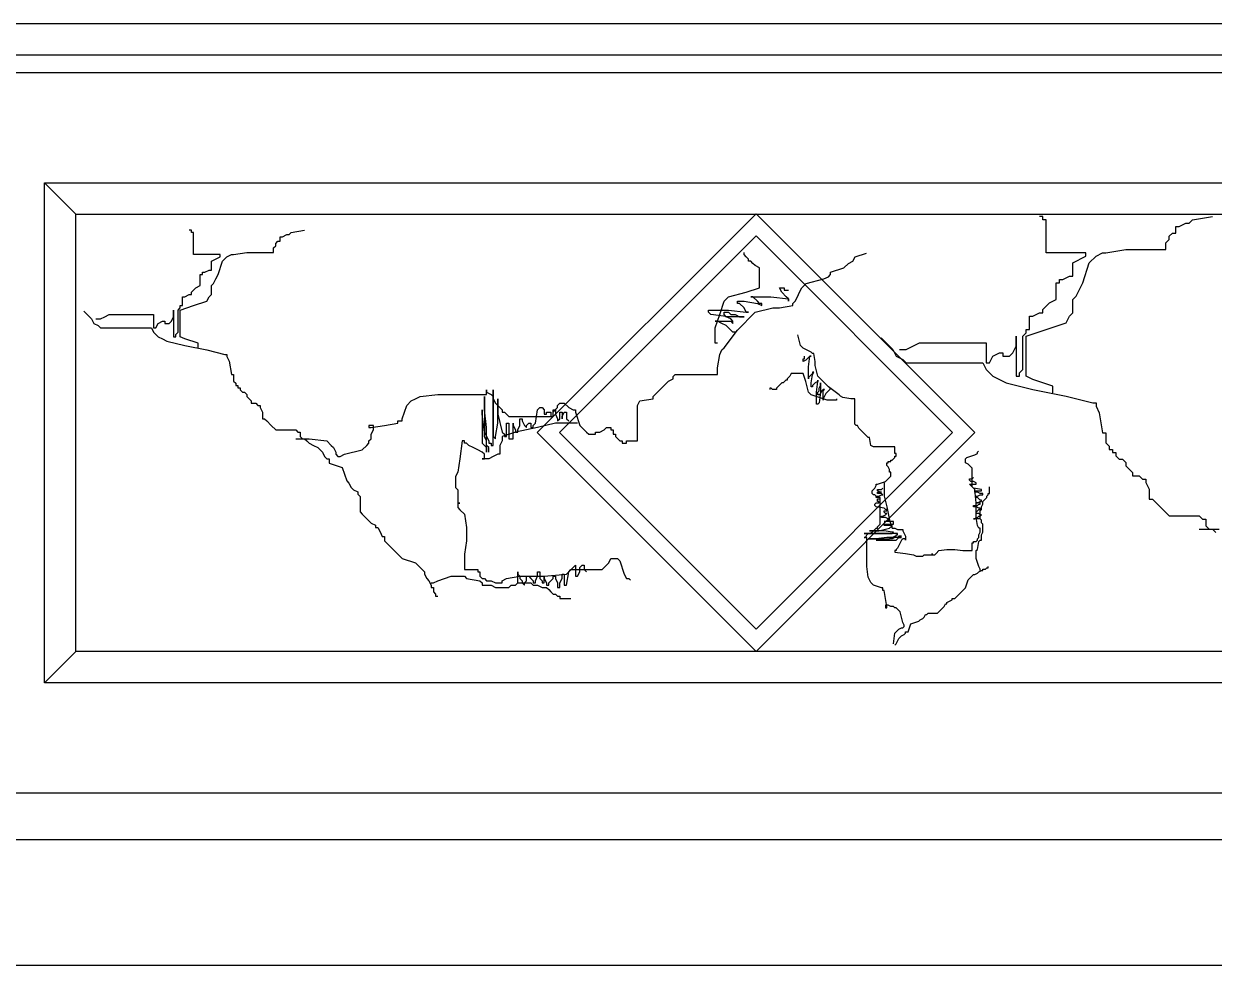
# Model space of a CAD drawing. Extents: x 2432 to 4462, y 4349 to 5849.
# Drawn here: x 2996 to 3755, y 4349 to 4948 of the extents above; entities that cross this region are included whole.
import ezdxf

# ---------------------------------------------------------------- set-up
doc = ezdxf.new("R2010")
doc.units = 0
doc.header["$MEASUREMENT"] = 0
doc.layers.get('0').update_dxf_attribs({"linetype": 'CONTINUOUS'})
for name, color, linetype in [('2', 2, 'CONTINUOUS'), ('3', 3, 'CONTINUOUS'), ('4', 4, 'CONTINUOUS'), ('7', 7, 'CONTINUOUS')]:
    doc.layers.add(name, color=color, linetype=linetype)

msp = doc.modelspace()

# ---------------------------------------------------------------- linework, layer by layer
at = {"color": 3}
for p, q in [((3645.31, 4825.55), (3643.19, 4825.55)), ((3645.31, 4823.43), (3645.31, 4825.55)), ((3647.43, 4823.43), (3645.31, 4823.43)), ((3647.43, 4802.24), (3647.43, 4823.43)), ((3738.6, 4821.31), (3740.73, 4823.43)), ((3740.73, 4823.43), (3753.45, 4825.55)), ((3103.16, 4816.76), (3101.74, 4816.76)), ((3103.16, 4815.35), (3103.16, 4816.76)), ((3104.57, 4815.35), (3103.16, 4815.35)), ((3104.57, 4801.22), (3104.57, 4815.35)), ((3161.11, 4812.52), (3163.94, 4813.94)), ((3163.94, 4813.94), (3165.35, 4813.94)), ((3165.35, 4813.94), (3166.77, 4815.35)), ((3166.77, 4815.35), (3175.25, 4816.76)), ((3725.88, 4812.84), (3728, 4814.95)), ((3728, 4814.95), (3730.12, 4814.95)), ((3730.12, 4814.95), (3730.12, 4819.19)), ((3730.12, 4819.19), (3732.24, 4819.19)), ((3732.24, 4819.19), (3736.48, 4821.31)), ((3736.48, 4821.31), (3738.6, 4821.31)), ((3155.46, 4805.46), (3156.87, 4806.87)), ((3156.87, 4808.29), (3158.29, 4809.7)), ((3156.87, 4806.87), (3156.87, 4808.29)), ((3158.29, 4809.7), (3159.7, 4809.7)), ((3159.7, 4812.52), (3161.11, 4812.52)), ((3159.7, 4809.7), (3159.7, 4812.52)), ((3723.76, 4808.6), (3725.88, 4810.72)), ((3723.76, 4804.36), (3723.76, 4808.6)), ((3725.88, 4810.72), (3725.88, 4812.84)), ((3121.53, 4801.22), (3104.57, 4801.22)), ((3115.88, 4796.99), (3121.53, 4799.81)), ((3121.53, 4799.81), (3121.53, 4801.22)), ((3122.95, 4796.99), (3125.77, 4799.81)), ((3125.77, 4799.81), (3128.6, 4801.22)), ((3128.6, 4801.22), (3130.01, 4801.22)), ((3130.01, 4801.22), (3138.5, 4802.64)), ((3138.5, 4802.64), (3155.46, 4802.64)), ((3155.46, 4802.64), (3155.46, 4805.46)), ((3455.13, 4801.22), (3455.13, 4802.64)), ((3456.55, 4799.81), (3455.13, 4801.22)), ((3457.96, 4798.4), (3456.55, 4799.81)), ((3524.4, 4796.99), (3525.81, 4799.81)), ((3525.81, 4799.81), (3533, 4802.2)), ((3672.87, 4802.24), (3647.43, 4802.24)), ((3664.39, 4795.89), (3672.87, 4800.12)), ((3672.87, 4800.12), (3672.87, 4802.24)), ((3674.99, 4795.89), (3679.24, 4800.12)), ((3679.24, 4800.12), (3683.48, 4802.24)), ((3683.48, 4802.24), (3685.6, 4802.24)), ((3685.6, 4802.24), (3698.32, 4804.36)), ((3698.32, 4804.36), (3723.76, 4804.36)), ((3111.64, 4789.92), (3114.47, 4791.34)), ((3114.47, 4791.34), (3115.88, 4791.34)), ((3115.88, 4791.34), (3115.88, 4796.99)), ((3120.12, 4788.51), (3122.95, 4796.99)), ((3457.96, 4796.99), (3457.96, 4798.4)), ((3459.37, 4796.99), (3457.96, 4796.99)), ((3460.79, 4795.57), (3459.37, 4796.99)), ((3462.2, 4794.16), (3460.79, 4795.57)), ((3465.03, 4792.75), (3462.2, 4794.16)), ((3465.03, 4780.04), (3465.03, 4792.75)), ((3510.26, 4789.92), (3518.74, 4792.75)), ((3518.74, 4792.75), (3521.57, 4795.57)), ((3521.57, 4795.57), (3524.4, 4796.99)), ((3664.39, 4787.41), (3664.39, 4795.89)), ((3670.75, 4783.18), (3674.99, 4795.89)), ((3108.81, 4788.51), (3110.22, 4788.51)), ((3108.81, 4781.45), (3108.81, 4788.51)), ((3110.22, 4789.92), (3111.64, 4789.92)), ((3110.22, 4788.51), (3110.22, 4789.92)), ((3117.29, 4782.86), (3118.71, 4785.69)), ((3118.71, 4785.69), (3120.12, 4788.51)), ((3494.71, 4782.86), (3506.02, 4785.69)), ((3506.02, 4785.69), (3508.85, 4787.1)), ((3508.85, 4787.1), (3510.26, 4788.51)), ((3510.26, 4788.51), (3510.26, 4789.92)), ((3655.91, 4785.29), (3658.03, 4785.29)), ((3655.91, 4783.18), (3655.91, 4785.29)), ((3658.03, 4785.29), (3662.27, 4787.41)), ((3662.27, 4787.41), (3664.39, 4787.41)), ((3103.16, 4777.21), (3105.98, 4780.04)), ((3103.16, 4775.8), (3103.16, 4777.21)), ((3105.98, 4780.04), (3108.81, 4781.45)), ((3115.88, 4781.45), (3117.29, 4782.86)), ((3115.88, 4775.8), (3115.88, 4781.45)), ((3445.24, 4774.39), (3456.55, 4777.21)), ((3456.55, 4777.21), (3465.03, 4780.04)), ((3477.75, 4780.04), (3480.58, 4780.04)), ((3479.16, 4777.21), (3477.75, 4780.04)), ((3481.99, 4774.39), (3479.16, 4777.21)), ((3480.58, 4780.04), (3480.58, 4778.63)), ((3480.58, 4778.63), (3483.4, 4778.63)), ((3489.06, 4774.39), (3490.47, 4777.21)), ((3490.47, 4777.21), (3491.89, 4780.04)), ((3491.89, 4780.04), (3494.71, 4782.86)), ((3653.79, 4772.58), (3653.79, 4783.18)), ((3653.79, 4783.18), (3655.91, 4783.18)), ((3666.51, 4774.7), (3668.63, 4778.94)), ((3668.63, 4778.94), (3670.75, 4783.18)), ((3096.09, 4768.74), (3097.5, 4768.74)), ((3096.09, 4767.33), (3096.09, 4768.74)), ((3096.09, 4765.91), (3104.57, 4768.74)), ((3097.5, 4774.39), (3098.92, 4774.39)), ((3097.5, 4768.74), (3097.5, 4774.39)), ((3098.92, 4774.39), (3101.74, 4775.8)), ((3101.74, 4775.8), (3103.16, 4775.8)), ((3104.57, 4768.74), (3113.05, 4771.56)), ((3113.05, 4771.56), (3114.47, 4774.39)), ((3114.47, 4774.39), (3115.88, 4775.8)), ((3439.58, 4763.09), (3442.41, 4771.56)), ((3442.41, 4771.56), (3445.24, 4774.39)), ((3450.89, 4771.56), (3455.13, 4771.56)), ((3450.89, 4770.15), (3450.89, 4771.56)), ((3452.31, 4770.15), (3450.89, 4770.15)), ((3455.13, 4767.33), (3452.31, 4770.15)), ((3455.13, 4771.56), (3463.61, 4770.15)), ((3459.37, 4774.39), (3472.1, 4774.39)), ((3460.79, 4774.39), (3459.37, 4774.39)), ((3463.61, 4771.56), (3460.79, 4774.39)), ((3465.03, 4770.15), (3463.61, 4771.56)), ((3463.61, 4770.15), (3466.44, 4768.74)), ((3466.44, 4770.15), (3465.03, 4770.15)), ((3466.44, 4768.74), (3466.44, 4770.15)), ((3472.1, 4774.39), (3483.4, 4772.98)), ((3477.75, 4767.33), (3486.23, 4768.74)), ((3483.4, 4772.98), (3481.99, 4774.39)), ((3483.4, 4771.56), (3483.4, 4772.98)), ((3483.4, 4772.98), (3483.4, 4771.56)), ((3486.23, 4770.15), (3487.65, 4771.56)), ((3486.23, 4768.74), (3486.23, 4770.15)), ((3487.65, 4771.56), (3489.06, 4774.39)), ((3645.31, 4766.23), (3649.55, 4770.46)), ((3649.55, 4770.46), (3653.79, 4772.58)), ((3664.39, 4772.58), (3666.51, 4774.7)), ((3664.39, 4764.11), (3664.39, 4772.58)), ((3034.58, 4765.23), (3039.55, 4760.26)), ((3045.2, 4760.26), (3048.03, 4761.68)), ((3048.03, 4761.68), (3050.86, 4763.09)), ((3050.86, 4763.09), (3079.13, 4763.09)), ((3079.13, 4763.09), (3079.13, 4754.61)), ((3090.44, 4758.85), (3091.85, 4761.68)), ((3091.85, 4765.91), (3091.85, 4748.96)), ((3091.85, 4761.68), (3091.85, 4765.91)), ((3094.68, 4765.91), (3096.09, 4767.33)), ((3094.68, 4751.79), (3094.68, 4765.91)), ((3096.09, 4748.96), (3096.09, 4765.91)), ((3432.52, 4765.91), (3445.24, 4765.91)), ((3432.52, 4764.5), (3432.52, 4765.91)), ((3433.93, 4763.09), (3432.52, 4764.5)), ((3445.24, 4761.68), (3433.93, 4763.09)), ((3436.76, 4754.61), (3439.58, 4763.09)), ((3442.41, 4764.5), (3445.24, 4764.5)), ((3442.41, 4763.09), (3442.41, 4764.5)), ((3443.82, 4761.68), (3442.41, 4763.09)), ((3446.65, 4760.26), (3443.82, 4761.68)), ((3445.24, 4765.91), (3456.55, 4764.5)), ((3445.24, 4764.5), (3446.65, 4763.09)), ((3455.13, 4761.68), (3445.24, 4761.68)), ((3446.65, 4763.09), (3449.48, 4763.09)), ((3449.48, 4763.09), (3452.31, 4761.68)), ((3450.89, 4753.2), (3462.2, 4764.5)), ((3452.31, 4761.68), (3455.13, 4761.68)), ((3456.55, 4764.5), (3455.13, 4767.33)), ((3457.96, 4764.5), (3456.55, 4764.5)), ((3456.55, 4764.5), (3457.96, 4764.5)), ((3462.2, 4764.5), (3473.51, 4767.33)), ((3473.51, 4767.33), (3477.75, 4767.33)), ((3636.83, 4753.51), (3636.83, 4761.99)), ((3636.83, 4761.99), (3638.95, 4761.99)), ((3638.95, 4761.99), (3643.19, 4764.11)), ((3643.19, 4764.11), (3645.31, 4764.11)), ((3645.31, 4764.11), (3645.31, 4766.23)), ((3660.15, 4757.75), (3662.27, 4761.99)), ((3662.27, 4761.99), (3664.39, 4764.11)), ((3039.55, 4760.26), (3040.96, 4757.44)), ((3040.96, 4757.44), (3043.79, 4756.03)), ((3042.37, 4760.26), (3045.2, 4760.26)), ((3043.79, 4756.03), (3045.2, 4754.61)), ((3045.2, 4754.61), (3077.71, 4754.61)), ((3077.71, 4754.61), (3079.13, 4751.79)), ((3079.13, 4754.61), (3080.54, 4754.61)), ((3080.54, 4754.61), (3081.95, 4757.44)), ((3081.95, 4757.44), (3084.78, 4758.85)), ((3084.78, 4758.85), (3086.19, 4758.85)), ((3086.19, 4758.85), (3086.19, 4757.44)), ((3086.19, 4757.44), (3089.02, 4757.44)), ((3089.02, 4757.44), (3090.44, 4758.85)), ((3436.76, 4758.85), (3446.65, 4758.85)), ((3438.17, 4758.85), (3436.76, 4758.85)), ((3436.76, 4744.73), (3436.76, 4754.61)), ((3441, 4757.44), (3438.17, 4758.85)), ((3443.82, 4756.03), (3441, 4757.44)), ((3442.41, 4741.9), (3450.89, 4753.2)), ((3446.65, 4753.2), (3443.82, 4756.03)), ((3448.07, 4758.85), (3446.65, 4760.26)), ((3446.65, 4758.85), (3448.07, 4757.44)), ((3448.07, 4751.79), (3446.65, 4753.2)), ((3448.07, 4757.44), (3448.07, 4758.85)), ((3634.71, 4749.28), (3647.43, 4753.51)), ((3634.71, 4751.4), (3634.71, 4753.51)), ((3634.71, 4753.51), (3636.83, 4753.51)), ((3647.43, 4753.51), (3660.15, 4757.75)), ((3079.13, 4751.79), (3081.95, 4748.96)), ((3081.95, 4748.96), (3084.78, 4747.55)), ((3084.78, 4747.55), (3087.61, 4746.14)), ((3087.61, 4746.14), (3098.92, 4743.32)), ((3091.85, 4748.96), (3093.26, 4748.96)), ((3093.26, 4750.38), (3094.68, 4751.79)), ((3093.26, 4748.96), (3093.26, 4750.38)), ((3098.92, 4747.55), (3096.09, 4748.96)), ((3107.4, 4744.73), (3098.92, 4747.55)), ((3449.48, 4751.79), (3448.07, 4751.79)), ((3491.01, 4743.35), (3489.31, 4750.13)), ((3542.44, 4748.25), (3549.89, 4740.8)), ((3628.35, 4749.28), (3628.35, 4723.85)), ((3628.35, 4742.92), (3628.35, 4749.28)), ((3632.59, 4749.28), (3634.71, 4751.4)), ((3632.59, 4728.09), (3632.59, 4749.28)), ((3634.71, 4723.85), (3634.71, 4749.28)), ((3098.92, 4743.32), (3113.05, 4740.49)), ((3107.4, 4741.9), (3107.4, 4744.73)), ((3113.05, 4740.49), (3124.36, 4737.67)), ((3438.17, 4744.73), (3436.76, 4744.73)), ((3439.58, 4737.67), (3441, 4740.49)), ((3441, 4740.49), (3442.41, 4741.9)), ((3492.7, 4741.65), (3491.01, 4743.35)), ((3494.4, 4740.8), (3492.7, 4741.65)), ((3496.09, 4739.96), (3494.4, 4740.8)), ((3497.79, 4739.11), (3496.09, 4739.96)), ((3498.63, 4738.26), (3497.79, 4739.11)), ((3499.48, 4738.26), (3498.63, 4738.26)), ((3500.33, 4733.17), (3499.48, 4738.26)), ((3549.89, 4740.8), (3552.02, 4736.57)), ((3554.14, 4740.8), (3558.38, 4740.8)), ((3558.38, 4740.8), (3562.62, 4742.92)), ((3562.62, 4742.92), (3566.86, 4745.04)), ((3566.86, 4745.04), (3609.26, 4745.04)), ((3609.26, 4745.04), (3609.26, 4732.33)), ((3613.5, 4736.57), (3617.75, 4738.68)), ((3617.75, 4738.68), (3619.87, 4738.68)), ((3619.87, 4738.68), (3619.87, 4736.57)), ((3624.11, 4736.57), (3626.23, 4738.68)), ((3626.23, 4738.68), (3628.35, 4742.92)), ((3124.36, 4737.67), (3125.77, 4737.67)), ((3125.77, 4737.67), (3125.77, 4736.25)), ((3125.77, 4736.25), (3127.19, 4733.43)), ((3127.19, 4733.43), (3128.6, 4724.95)), ((3438.17, 4729.19), (3439.58, 4737.67)), ((3492.7, 4733.17), (3492.7, 4734.87)), ((3492.7, 4734.87), (3493.55, 4734.87)), ((3494.4, 4734.02), (3492.7, 4733.17)), ((3493.55, 4734.87), (3493.55, 4736.56)), ((3496.09, 4735.71), (3494.4, 4734.02)), ((3496.09, 4729.78), (3496.94, 4736.56)), ((3496.94, 4736.56), (3496.09, 4735.71)), ((3496.94, 4736.56), (3497.79, 4736.56)), ((3497.79, 4736.56), (3496.94, 4736.56)), ((3500.33, 4730.63), (3500.33, 4733.17)), ((3502.02, 4723.84), (3500.33, 4730.63)), ((3552.02, 4736.57), (3556.26, 4734.45)), ((3556.26, 4734.45), (3558.38, 4732.33)), ((3558.38, 4732.33), (3607.14, 4732.33)), ((3607.14, 4732.33), (3609.26, 4728.09)), ((3609.26, 4732.33), (3611.38, 4732.33)), ((3611.38, 4732.33), (3613.5, 4736.57)), ((3619.87, 4736.57), (3624.11, 4736.57)), ((3128.6, 4724.95), (3130.01, 4724.95)), ((3130.01, 4724.95), (3130.01, 4720.72)), ((3409.9, 4723.54), (3411.31, 4724.95)), ((3409.9, 4722.13), (3409.9, 4723.54)), ((3411.31, 4724.95), (3438.17, 4724.95)), ((3438.17, 4724.95), (3438.17, 4729.19)), ((3483.38, 4722.99), (3482.53, 4722.14)), ((3484.23, 4723.84), (3483.38, 4722.99)), ((3485.07, 4725.54), (3484.23, 4723.84)), ((3492.7, 4725.54), (3485.07, 4725.54)), ((3494.4, 4720.45), (3492.7, 4725.54)), ((3496.09, 4722.14), (3496.09, 4729.78)), ((3497.79, 4724.69), (3496.09, 4722.99)), ((3496.09, 4722.99), (3496.09, 4722.14)), ((3498.63, 4725.54), (3497.79, 4724.69)), ((3497.79, 4719.6), (3498.63, 4724.69)), ((3498.63, 4724.69), (3499.48, 4726.39)), ((3499.48, 4726.39), (3498.63, 4726.39)), ((3498.63, 4726.39), (3498.63, 4725.54)), ((3508.8, 4717.06), (3502.02, 4723.84)), ((3609.26, 4728.09), (3613.5, 4723.85)), ((3613.5, 4723.85), (3617.75, 4721.74)), ((3628.35, 4723.85), (3630.47, 4723.85)), ((3630.47, 4725.97), (3632.59, 4728.09)), ((3630.47, 4723.85), (3630.47, 4725.97)), ((3638.95, 4721.74), (3634.71, 4723.85)), ((3130.01, 4720.72), (3131.43, 4719.3)), ((3131.43, 4719.3), (3131.43, 4717.89)), ((3131.43, 4717.89), (3132.84, 4717.89)), ((3132.84, 4717.89), (3132.84, 4716.48)), ((3132.84, 4716.48), (3134.26, 4716.48)), ((3134.26, 4716.48), (3134.26, 4715.07)), ((3398.59, 4712.24), (3407.07, 4720.72)), ((3407.07, 4720.72), (3409.9, 4722.13)), ((3472.36, 4716.21), (3471.52, 4716.21)), ((3471.52, 4716.21), (3471.52, 4715.36)), ((3473.21, 4715.36), (3472.36, 4716.21)), ((3475.75, 4715.36), (3473.21, 4715.36)), ((3477.45, 4717.9), (3475.75, 4716.21)), ((3475.75, 4716.21), (3475.75, 4715.36)), ((3479.14, 4719.6), (3477.45, 4717.9)), ((3479.99, 4719.6), (3479.14, 4719.6)), ((3480.84, 4720.45), (3479.99, 4719.6)), ((3481.68, 4721.3), (3480.84, 4720.45)), ((3482.53, 4721.3), (3481.68, 4721.3)), ((3482.53, 4722.14), (3482.53, 4721.3)), ((3496.09, 4713.66), (3494.4, 4720.45)), ((3497.79, 4717.06), (3497.79, 4719.6)), ((3498.63, 4717.06), (3497.79, 4717.06)), ((3500.33, 4719.6), (3498.63, 4717.9)), ((3498.63, 4717.9), (3498.63, 4717.06)), ((3502.02, 4720.45), (3500.33, 4719.6)), ((3501.18, 4713.66), (3502.02, 4720.45)), ((3502.02, 4720.45), (3502.02, 4721.3)), ((3502.02, 4721.3), (3502.02, 4720.45)), ((3502.87, 4716.21), (3503.72, 4717.9)), ((3502.87, 4714.51), (3502.87, 4716.21)), ((3503.72, 4717.9), (3503.72, 4719.6)), ((3503.72, 4719.6), (3503.72, 4713.66)), ((3505.41, 4715.36), (3504.57, 4714.51)), ((3505.41, 4714.51), (3506.26, 4715.36)), ((3506.26, 4715.36), (3505.41, 4715.36)), ((3515.58, 4711.97), (3508.8, 4717.06)), ((3509.65, 4715.36), (3508.8, 4714.51)), ((3509.65, 4716.21), (3509.65, 4715.36)), ((3617.75, 4721.74), (3621.99, 4719.62)), ((3621.99, 4719.62), (3638.95, 4715.38)), ((3651.67, 4717.5), (3638.95, 4721.74)), ((3638.95, 4715.38), (3660.15, 4711.14)), ((3651.67, 4713.26), (3651.67, 4717.5)), ((3134.26, 4715.07), (3135.67, 4713.65)), ((3135.67, 4713.65), (3137.08, 4713.65)), ((3137.08, 4713.65), (3138.5, 4712.24)), ((3138.5, 4712.24), (3138.5, 4710.83)), ((3138.5, 4710.83), (3139.91, 4709.42)), ((3139.91, 4709.42), (3141.32, 4708.01)), ((3141.32, 4708.01), (3141.32, 4706.59)), ((3240.27, 4705.18), (3243.1, 4708.01)), ((3243.1, 4708.01), (3245.93, 4709.42)), ((3245.93, 4709.42), (3248.75, 4710.83)), ((3248.75, 4710.83), (3260.06, 4712.24)), ((3260.06, 4712.24), (3291.16, 4712.24)), ((3289.75, 4710.83), (3289.75, 4688.23)), ((3289.75, 4702.36), (3289.75, 4710.83)), ((3291.16, 4715.07), (3291.16, 4713.65)), ((3291.16, 4712.24), (3291.16, 4715.07)), ((3291.16, 4713.65), (3293.99, 4712.24)), ((3293.99, 4712.24), (3295.4, 4710.83)), ((3295.4, 4715.07), (3295.4, 4685.41)), ((3295.4, 4679.76), (3295.4, 4715.07)), ((3295.4, 4710.83), (3295.4, 4709.42)), ((3295.4, 4709.42), (3296.81, 4706.59)), ((3298.23, 4709.42), (3298.23, 4699.53)), ((3298.23, 4693.88), (3298.23, 4709.42)), ((3387.28, 4705.18), (3388.7, 4708.01)), ((3388.7, 4708.01), (3397.18, 4709.42)), ((3397.18, 4710.83), (3398.59, 4712.24)), ((3397.18, 4709.42), (3397.18, 4710.83)), ((3497.79, 4711.97), (3496.09, 4713.66)), ((3502.87, 4710.27), (3497.79, 4711.97)), ((3501.18, 4706.03), (3501.18, 4713.66)), ((3502.02, 4713.66), (3502.87, 4714.51)), ((3502.02, 4711.97), (3502.02, 4713.66)), ((3502.87, 4711.97), (3502.02, 4711.97)), ((3503.72, 4713.66), (3502.87, 4706.88)), ((3503.72, 4712.82), (3502.87, 4711.97)), ((3507.96, 4708.57), (3502.87, 4710.27)), ((3504.57, 4714.51), (3503.72, 4712.82)), ((3505.41, 4708.57), (3505.41, 4714.51)), ((3506.26, 4711.12), (3505.41, 4709.42)), ((3505.41, 4709.42), (3505.41, 4708.57)), ((3507.11, 4712.82), (3506.26, 4711.12)), ((3508.8, 4714.51), (3507.11, 4712.82)), ((3513.89, 4708.57), (3507.96, 4708.57)), ((3513.89, 4709.42), (3513.89, 4708.57)), ((3516.43, 4711.12), (3515.58, 4711.97)), ((3518.12, 4710.27), (3516.43, 4711.12)), ((3523.21, 4709.42), (3518.12, 4710.27)), ((3525.75, 4709.42), (3523.21, 4709.42)), ((3525.75, 4693.31), (3525.75, 4709.42)), ((3660.15, 4711.14), (3677.12, 4706.91)), ((3141.32, 4706.59), (3144.15, 4706.59)), ((3144.15, 4706.59), (3145.56, 4705.18)), ((3145.56, 4705.18), (3146.98, 4705.18)), ((3146.98, 4705.18), (3146.98, 4703.77)), ((3146.98, 4703.77), (3148.39, 4700.94)), ((3148.39, 4700.94), (3148.39, 4696.71)), ((3237.45, 4696.71), (3240.27, 4705.18)), ((3288.33, 4702.36), (3288.33, 4681.17)), ((3288.33, 4699.53), (3288.33, 4702.36)), ((3291.16, 4691.06), (3289.75, 4702.36)), ((3296.81, 4706.59), (3299.64, 4703.77)), ((3299.64, 4703.77), (3301.06, 4702.36)), ((3301.06, 4702.36), (3301.06, 4700.94)), ((3301.06, 4700.94), (3302.47, 4700.94)), ((3302.47, 4700.94), (3303.88, 4699.53)), ((3322.26, 4693.88), (3323.67, 4702.36)), ((3323.67, 4702.36), (3325.09, 4703.77)), ((3325.09, 4703.77), (3326.5, 4703.77)), ((3326.5, 4703.77), (3327.91, 4702.36)), ((3327.91, 4702.36), (3327.91, 4699.53)), ((3329.33, 4700.94), (3332.15, 4700.94)), ((3329.33, 4699.53), (3329.33, 4700.94)), ((3332.15, 4700.94), (3332.15, 4698.12)), ((3333.57, 4700.94), (3336.39, 4703.77)), ((3333.57, 4702.36), (3334.98, 4702.36)), ((3333.57, 4698.12), (3333.57, 4702.36)), ((3333.57, 4698.12), (3333.57, 4700.94)), ((3334.98, 4702.36), (3334.98, 4699.53)), ((3336.39, 4705.18), (3337.81, 4706.59)), ((3336.39, 4703.77), (3336.39, 4705.18)), ((3337.81, 4706.59), (3340.64, 4706.59)), ((3337.81, 4700.94), (3339.22, 4700.94)), ((3337.81, 4696.71), (3337.81, 4700.94)), ((3339.22, 4698.12), (3340.64, 4700.94)), ((3339.22, 4700.94), (3339.22, 4696.71)), ((3340.64, 4706.59), (3343.46, 4703.77)), ((3340.64, 4700.94), (3342.05, 4700.94)), ((3342.05, 4700.94), (3342.05, 4696.71)), ((3343.46, 4703.77), (3346.29, 4702.36)), ((3346.29, 4702.36), (3347.7, 4702.36)), ((3347.7, 4702.36), (3347.7, 4700.94)), ((3347.7, 4700.94), (3350.53, 4692.47)), ((3387.28, 4682.58), (3387.28, 4705.18)), ((3502.02, 4706.03), (3501.18, 4706.03)), ((3502.87, 4706.88), (3502.02, 4706.03)), ((3677.12, 4706.91), (3679.24, 4706.91)), ((3679.24, 4706.91), (3679.24, 4704.79)), ((3679.24, 4704.79), (3681.36, 4700.55)), ((3681.36, 4700.55), (3683.48, 4687.84)), ((3148.39, 4696.71), (3149.8, 4696.71)), ((3149.8, 4696.71), (3151.22, 4695.29)), ((3151.22, 4695.29), (3154.05, 4692.47)), ((3154.05, 4692.47), (3156.87, 4689.64)), ((3216.24, 4692.47), (3216.24, 4691.06)), ((3219.07, 4692.47), (3216.24, 4692.47)), ((3217.66, 4691.06), (3226.14, 4692.47)), ((3219.07, 4689.64), (3219.07, 4692.47)), ((3226.14, 4692.47), (3234.62, 4693.88)), ((3234.62, 4695.29), (3237.45, 4695.29)), ((3234.62, 4693.88), (3234.62, 4695.29)), ((3237.45, 4695.29), (3237.45, 4696.71)), ((3289.75, 4688.23), (3288.33, 4699.53)), ((3296.81, 4685.41), (3298.23, 4693.88)), ((3298.23, 4699.53), (3301.06, 4688.23)), ((3303.88, 4699.53), (3305.3, 4698.12)), ((3303.88, 4693.88), (3305.3, 4693.88)), ((3303.88, 4685.41), (3303.88, 4693.88)), ((3305.3, 4698.12), (3333.57, 4698.12)), ((3305.3, 4693.88), (3305.3, 4683.99)), ((3308.12, 4693.88), (3308.12, 4692.47)), ((3308.12, 4683.99), (3308.12, 4693.88)), ((3308.12, 4692.47), (3309.54, 4689.64)), ((3310.95, 4689.64), (3312.36, 4692.47)), ((3312.36, 4696.71), (3313.78, 4696.71)), ((3312.36, 4692.47), (3312.36, 4696.71)), ((3313.78, 4696.71), (3313.78, 4695.29)), ((3313.78, 4695.29), (3315.19, 4692.47)), ((3315.19, 4692.47), (3316.6, 4691.06)), ((3316.6, 4692.47), (3318.02, 4693.88)), ((3316.6, 4691.06), (3316.6, 4692.47)), ((3318.02, 4693.88), (3319.43, 4693.88)), ((3319.43, 4693.88), (3319.43, 4691.06)), ((3320.85, 4692.47), (3322.26, 4693.88)), ((3320.85, 4691.06), (3320.85, 4692.47)), ((3334.98, 4693.88), (3323.67, 4691.06)), ((3327.91, 4699.53), (3329.33, 4699.53)), ((3332.15, 4698.12), (3333.57, 4698.12)), ((3334.98, 4699.53), (3336.39, 4696.71)), ((3349.12, 4693.88), (3334.98, 4693.88)), ((3336.39, 4695.29), (3337.81, 4696.71)), ((3336.39, 4696.71), (3336.39, 4695.29)), ((3339.22, 4696.71), (3339.22, 4698.12)), ((3342.05, 4696.71), (3343.46, 4695.29)), ((3350.53, 4692.47), (3354.77, 4688.23)), ((3526.6, 4692.46), (3525.75, 4693.31)), ((3156.87, 4689.64), (3169.59, 4689.64)), ((3169.59, 4689.64), (3171.01, 4688.23)), ((3171.01, 4688.23), (3172.42, 4688.23)), ((3172.42, 4688.23), (3172.42, 4685.41)), ((3172.42, 4685.41), (3173.84, 4683.99)), ((3216.24, 4691.06), (3217.66, 4691.06)), ((3217.66, 4686.82), (3219.07, 4689.64)), ((3217.66, 4683.99), (3217.66, 4686.82)), ((3289.75, 4688.23), (3291.16, 4685.41)), ((3289.75, 4685.41), (3289.75, 4688.23)), ((3291.16, 4682.58), (3289.75, 4685.41)), ((3291.16, 4675.52), (3291.16, 4691.06)), ((3291.16, 4685.41), (3292.57, 4682.58)), ((3295.4, 4685.41), (3296.81, 4683.99)), ((3296.81, 4683.99), (3296.81, 4685.41)), ((3301.06, 4688.23), (3302.47, 4686.82)), ((3309.54, 4688.23), (3301.06, 4685.41)), ((3301.06, 4685.41), (3301.06, 4682.58)), ((3302.47, 4686.82), (3302.47, 4685.41)), ((3302.47, 4685.41), (3303.88, 4685.41)), ((3323.67, 4691.06), (3309.54, 4688.23)), ((3309.54, 4689.64), (3309.54, 4688.23)), ((3309.54, 4688.23), (3310.95, 4688.23)), ((3310.95, 4688.23), (3310.95, 4689.64)), ((3319.43, 4691.06), (3320.85, 4691.06)), ((3354.77, 4688.23), (3356.18, 4686.82)), ((3356.18, 4686.82), (3360.42, 4686.82)), ((3360.42, 4688.23), (3363.25, 4688.23)), ((3360.42, 4686.82), (3360.42, 4688.23)), ((3363.25, 4688.23), (3366.08, 4689.64)), ((3366.08, 4689.64), (3367.49, 4691.06)), ((3367.49, 4691.06), (3370.32, 4691.06)), ((3370.32, 4691.06), (3370.32, 4689.64)), ((3370.32, 4689.64), (3371.73, 4689.64)), ((3371.73, 4689.64), (3371.73, 4686.82)), ((3371.73, 4686.82), (3373.15, 4686.82)), ((3373.15, 4686.82), (3373.15, 4685.41)), ((3373.15, 4685.41), (3375.97, 4682.58)), ((3527.45, 4692.46), (3526.6, 4692.46)), ((3528.29, 4690.76), (3527.45, 4692.46)), ((3533.38, 4685.67), (3528.29, 4690.76)), ((3534.23, 4684.83), (3533.38, 4685.67)), ((3683.48, 4687.84), (3685.6, 4687.84)), ((3685.6, 4687.84), (3685.6, 4681.48)), ((3169.59, 4683.99), (3178.08, 4683.99)), ((3173.84, 4683.99), (3175.25, 4683.99)), ((3175.25, 4683.99), (3176.66, 4682.58)), ((3176.66, 4682.58), (3178.08, 4681.17)), ((3178.08, 4683.99), (3189.38, 4682.58)), ((3178.08, 4681.17), (3180.9, 4679.76)), ((3180.9, 4679.76), (3183.73, 4678.34)), ((3183.73, 4678.34), (3186.56, 4675.52)), ((3189.38, 4682.58), (3192.21, 4679.76)), ((3192.21, 4679.76), (3193.62, 4678.34)), ((3193.62, 4678.34), (3195.04, 4675.52)), ((3212, 4676.93), (3214.83, 4679.76)), ((3214.83, 4679.76), (3216.24, 4681.17)), ((3216.24, 4682.58), (3217.66, 4683.99)), ((3216.24, 4681.17), (3216.24, 4682.58)), ((3275.61, 4682.58), (3274.2, 4671.28)), ((3277.02, 4682.58), (3275.61, 4682.58)), ((3277.02, 4681.17), (3277.02, 4682.58)), ((3278.44, 4681.17), (3277.02, 4681.17)), ((3279.85, 4679.76), (3278.44, 4681.17)), ((3282.68, 4678.34), (3279.85, 4679.76)), ((3285.51, 4676.93), (3282.68, 4678.34)), ((3288.33, 4681.17), (3291.16, 4678.34)), ((3291.16, 4679.76), (3291.16, 4682.58)), ((3292.57, 4678.34), (3291.16, 4679.76)), ((3291.16, 4678.34), (3291.16, 4675.52)), ((3292.57, 4682.58), (3292.57, 4681.17)), ((3292.57, 4681.17), (3293.99, 4681.17)), ((3292.57, 4675.52), (3292.57, 4678.34)), ((3293.99, 4681.17), (3293.99, 4679.76)), ((3293.99, 4679.76), (3295.4, 4679.76)), ((3301.06, 4682.58), (3299.64, 4679.76)), ((3299.64, 4679.76), (3299.64, 4674.11)), ((3305.3, 4683.99), (3308.12, 4683.99)), ((3375.97, 4682.58), (3377.39, 4682.58)), ((3377.39, 4682.58), (3377.39, 4681.17)), ((3377.39, 4681.17), (3380.21, 4681.17)), ((3380.21, 4681.17), (3380.21, 4682.58)), ((3380.21, 4682.58), (3387.28, 4682.58)), ((3535.07, 4684.83), (3534.23, 4684.83)), ((3535.92, 4679.74), (3535.07, 4684.83)), ((3537.62, 4678.89), (3535.92, 4679.74)), ((3551.17, 4678.89), (3537.62, 4678.89)), ((3551.17, 4674.65), (3551.17, 4678.89)), ((3685.6, 4681.48), (3687.72, 4679.36)), ((3687.72, 4679.36), (3687.72, 4677.24)), ((3186.56, 4675.52), (3187.97, 4672.7)), ((3187.97, 4672.7), (3189.38, 4671.28)), ((3189.38, 4671.28), (3190.8, 4671.28)), ((3190.8, 4671.28), (3190.8, 4668.46)), ((3195.04, 4675.52), (3195.04, 4674.11)), ((3195.04, 4674.11), (3196.45, 4672.7)), ((3196.45, 4672.7), (3197.87, 4672.7)), ((3197.87, 4672.7), (3200.69, 4674.11)), ((3200.69, 4674.11), (3212, 4676.93)), ((3274.2, 4671.28), (3272.78, 4662.81)), ((3288.33, 4675.52), (3285.51, 4676.93)), ((3289.75, 4674.11), (3288.33, 4675.52)), ((3288.33, 4671.28), (3289.75, 4671.28)), ((3292.57, 4671.28), (3288.33, 4671.28)), ((3289.75, 4671.28), (3289.75, 4674.11)), ((3295.4, 4672.7), (3292.57, 4671.28)), ((3298.23, 4674.11), (3295.4, 4672.7)), ((3299.64, 4674.11), (3298.23, 4674.11)), ((3548.63, 4669.56), (3548.63, 4670.41)), ((3548.63, 4670.41), (3549.48, 4670.41)), ((3549.48, 4670.41), (3551.17, 4672.1)), ((3552.02, 4674.65), (3551.17, 4674.65)), ((3551.17, 4672.1), (3551.17, 4672.95)), ((3551.17, 4672.95), (3552.02, 4672.95)), ((3552.02, 4672.95), (3552.02, 4674.65)), ((3596.09, 4671.26), (3596.94, 4672.1)), ((3596.09, 4668.71), (3596.09, 4671.26)), ((3596.94, 4672.1), (3602.02, 4673.8)), ((3602.02, 4673.8), (3603.72, 4674.65)), ((3603.72, 4675.5), (3604.4, 4676.18)), ((3603.72, 4674.65), (3603.72, 4675.5)), ((3687.72, 4677.24), (3689.84, 4677.24)), ((3689.84, 4677.24), (3689.84, 4675.13)), ((3689.84, 4675.13), (3691.96, 4675.13)), ((3691.96, 4675.13), (3691.96, 4673.01)), ((3691.96, 4673.01), (3694.08, 4670.89)), ((3694.08, 4670.89), (3696.2, 4670.89)), ((3696.2, 4670.89), (3698.32, 4668.77)), ((3190.8, 4668.46), (3199.28, 4665.63)), ((3199.28, 4665.63), (3202.11, 4657.16)), ((3272.78, 4662.81), (3271.37, 4659.98)), ((3546.09, 4667.02), (3546.09, 4668.71)), ((3546.09, 4668.71), (3546.94, 4668.71)), ((3546.94, 4666.17), (3546.09, 4667.02)), ((3546.94, 4668.71), (3546.94, 4669.56)), ((3546.94, 4669.56), (3548.63, 4669.56)), ((3547.79, 4664.47), (3546.94, 4666.17)), ((3547.79, 4662.78), (3547.79, 4664.47)), ((3548.63, 4662.78), (3547.79, 4662.78)), ((3548.63, 4660.23), (3548.63, 4662.78)), ((3597.78, 4667.86), (3596.09, 4668.71)), ((3599.48, 4666.17), (3597.78, 4667.86)), ((3600.33, 4665.32), (3599.48, 4666.17)), ((3600.33, 4653.45), (3600.33, 4665.32)), ((3698.32, 4668.77), (3698.32, 4666.65)), ((3698.32, 4666.65), (3700.44, 4664.53)), ((3700.44, 4664.53), (3702.56, 4662.41)), ((3702.56, 4662.41), (3702.56, 4660.3)), ((3202.11, 4657.16), (3203.52, 4655.75)), ((3203.52, 4655.75), (3204.93, 4652.92)), ((3271.37, 4659.98), (3271.37, 4652.92)), ((3539.31, 4654.29), (3539.31, 4655.14)), ((3539.31, 4655.14), (3540.16, 4655.14)), ((3540.16, 4655.14), (3545.24, 4656.84)), ((3544.4, 4655.99), (3544.4, 4647.51)), ((3545.24, 4656.84), (3547.79, 4659.38)), ((3547.79, 4659.38), (3548.63, 4660.23)), ((3598.63, 4657.69), (3598.63, 4658.53)), ((3598.63, 4658.53), (3600.33, 4658.53)), ((3599.48, 4656.84), (3598.63, 4657.69)), ((3598.63, 4655.14), (3602.87, 4655.14)), ((3599.48, 4654.29), (3598.63, 4655.14)), ((3601.17, 4656.84), (3599.48, 4656.84)), ((3600.33, 4658.53), (3601.17, 4659.38)), ((3602.87, 4655.99), (3601.17, 4656.84)), ((3602.87, 4655.14), (3602.87, 4655.99)), ((3702.56, 4660.3), (3706.8, 4660.3)), ((3706.8, 4660.3), (3708.92, 4658.18)), ((3708.92, 4658.18), (3711.04, 4658.18)), ((3711.04, 4658.18), (3711.04, 4656.06)), ((3711.04, 4656.06), (3713.16, 4651.82)), ((3204.93, 4652.92), (3206.35, 4651.51)), ((3206.35, 4651.51), (3209.17, 4650.1)), ((3209.17, 4650.1), (3209.17, 4648.68)), ((3209.17, 4648.68), (3210.59, 4647.27)), ((3210.59, 4647.27), (3210.59, 4637.39)), ((3271.37, 4652.92), (3272.78, 4651.51)), ((3272.78, 4651.51), (3272.78, 4643.03)), ((3536.77, 4650.9), (3538.46, 4652.6)), ((3536.77, 4649.2), (3536.77, 4650.9)), ((3537.62, 4648.36), (3536.77, 4649.2)), ((3538.46, 4648.36), (3537.62, 4648.36)), ((3538.46, 4652.6), (3539.31, 4654.29)), ((3540.16, 4646.66), (3538.46, 4648.36)), ((3539.31, 4646.66), (3539.31, 4647.51)), ((3539.31, 4647.51), (3541.01, 4647.51)), ((3540.16, 4650.9), (3540.16, 4651.75)), ((3540.16, 4651.75), (3542.7, 4651.75)), ((3541.85, 4650.05), (3540.16, 4650.9)), ((3540.16, 4649.2), (3540.16, 4650.05)), ((3540.16, 4650.05), (3542.7, 4650.05)), ((3542.7, 4649.2), (3540.16, 4649.2)), ((3541.01, 4647.51), (3542.7, 4648.36)), ((3542.7, 4650.05), (3541.85, 4650.05)), ((3542.7, 4651.75), (3543.55, 4652.6)), ((3543.55, 4648.36), (3542.7, 4649.2)), ((3542.7, 4648.36), (3543.55, 4648.36)), ((3544.4, 4647.51), (3546.09, 4640.72)), ((3601.17, 4652.6), (3599.48, 4654.29)), ((3601.17, 4652.6), (3600.33, 4653.45)), ((3606.26, 4651.75), (3601.17, 4652.6)), ((3602.02, 4651.75), (3601.17, 4652.6)), ((3602.87, 4643.27), (3602.02, 4651.75)), ((3602.02, 4650.9), (3606.26, 4650.9)), ((3602.02, 4650.05), (3602.02, 4650.9)), ((3603.72, 4650.05), (3602.02, 4650.05)), ((3602.87, 4646.66), (3602.87, 4647.51)), ((3602.87, 4647.51), (3603.72, 4647.51)), ((3605.41, 4649.2), (3603.72, 4650.05)), ((3603.72, 4647.51), (3605.41, 4648.36)), ((3607.11, 4649.2), (3605.41, 4649.2)), ((3605.41, 4648.36), (3607.11, 4648.36)), ((3606.26, 4650.9), (3606.26, 4651.75)), ((3607.11, 4648.36), (3607.11, 4649.2)), ((3609.65, 4647.51), (3610.5, 4648.36)), ((3609.65, 4646.66), (3609.65, 4647.51)), ((3610.5, 4648.36), (3610.5, 4649.2)), ((3610.5, 4649.2), (3611.34, 4649.2)), ((3611.34, 4649.2), (3611.34, 4653.45)), ((3713.16, 4651.82), (3713.16, 4645.47)), ((3272.78, 4643.03), (3272.78, 4640.21)), ((3274.2, 4643.03), (3272.78, 4643.03)), ((3272.78, 4643.03), (3274.2, 4643.03)), ((3272.78, 4640.21), (3274.2, 4638.8)), ((3538.46, 4642.42), (3539.31, 4643.27)), ((3538.46, 4641.57), (3538.46, 4642.42)), ((3539.31, 4640.72), (3538.46, 4641.57)), ((3541.85, 4646.66), (3539.31, 4646.66)), ((3539.31, 4643.27), (3541.01, 4643.27)), ((3544.4, 4639.88), (3539.31, 4640.72)), ((3541.85, 4646.66), (3540.16, 4646.66)), ((3540.16, 4644.12), (3540.16, 4645.81)), ((3540.16, 4645.81), (3541.85, 4645.81)), ((3541.01, 4644.12), (3540.16, 4644.12)), ((3541.01, 4643.27), (3541.01, 4644.12)), ((3541.85, 4629.7), (3541.85, 4646.66)), ((3541.85, 4645.81), (3541.85, 4646.66)), ((3545.24, 4639.03), (3544.4, 4639.88)), ((3546.09, 4640.72), (3547.79, 4632.24)), ((3601.17, 4641.57), (3603.72, 4641.57)), ((3601.17, 4640.72), (3601.17, 4641.57)), ((3602.87, 4640.72), (3601.17, 4640.72)), ((3603.72, 4646.66), (3602.87, 4646.66)), ((3602.87, 4633.94), (3602.87, 4643.27)), ((3605.41, 4643.27), (3602.87, 4643.27)), ((3602.87, 4643.27), (3603.72, 4643.27)), ((3604.56, 4639.88), (3602.87, 4640.72)), ((3605.41, 4644.96), (3603.72, 4646.66)), ((3603.72, 4643.27), (3605.41, 4644.12)), ((3603.72, 4641.57), (3604.56, 4642.42)), ((3604.56, 4642.42), (3605.41, 4642.42)), ((3605.41, 4639.88), (3604.56, 4639.88)), ((3606.26, 4644.96), (3605.41, 4644.96)), ((3605.41, 4644.12), (3606.26, 4644.12)), ((3605.41, 4642.42), (3605.41, 4643.27)), ((3605.41, 4639.03), (3605.41, 4639.88)), ((3606.26, 4644.12), (3606.26, 4644.96)), ((3606.26, 4640.72), (3607.11, 4642.42)), ((3606.26, 4639.03), (3606.26, 4640.72)), ((3607.11, 4644.12), (3607.95, 4644.96)), ((3607.11, 4642.42), (3607.11, 4644.12)), ((3607.95, 4644.96), (3608.8, 4645.81)), ((3608.8, 4645.81), (3609.65, 4646.66)), ((3713.16, 4645.47), (3715.28, 4645.47)), ((3715.28, 4645.47), (3717.4, 4643.35)), ((3717.4, 4643.35), (3721.64, 4639.11)), ((3210.59, 4637.39), (3212, 4635.97)), ((3212, 4635.97), (3216.24, 4631.74)), ((3274.2, 4638.8), (3277.02, 4635.97)), ((3277.02, 4635.97), (3278.44, 4627.5)), ((3542.7, 4633.94), (3542.7, 4634.79)), ((3542.7, 4634.79), (3543.55, 4634.79)), ((3545.24, 4633.94), (3542.7, 4633.94)), ((3543.55, 4634.79), (3545.24, 4635.63)), ((3544.4, 4637.33), (3544.4, 4638.18)), ((3544.4, 4638.18), (3546.09, 4638.18)), ((3545.24, 4636.48), (3544.4, 4637.33)), ((3546.09, 4639.03), (3545.24, 4639.03)), ((3545.24, 4635.63), (3546.09, 4636.48)), ((3546.09, 4636.48), (3545.24, 4636.48)), ((3546.94, 4633.09), (3545.24, 4633.94)), ((3545.24, 4631.39), (3546.94, 4632.24)), ((3546.09, 4638.18), (3546.09, 4639.03)), ((3547.79, 4633.09), (3546.94, 4633.09)), ((3546.94, 4632.24), (3547.79, 4632.24)), ((3547.79, 4632.24), (3547.79, 4633.09)), ((3547.79, 4632.24), (3549.48, 4627.15)), ((3605.41, 4633.09), (3601.17, 4633.09)), ((3601.17, 4633.09), (3602.02, 4633.09)), ((3602.02, 4633.09), (3602.87, 4633.94)), ((3602.87, 4637.33), (3603.72, 4638.18)), ((3602.87, 4636.48), (3602.87, 4637.33)), ((3604.56, 4636.48), (3602.87, 4636.48)), ((3603.72, 4628.85), (3602.87, 4633.94)), ((3602.87, 4633.94), (3603.72, 4633.94)), ((3603.72, 4638.18), (3604.56, 4639.03)), ((3603.72, 4633.94), (3604.56, 4634.79)), ((3604.56, 4639.03), (3605.41, 4639.03)), ((3605.41, 4635.63), (3604.56, 4636.48)), ((3604.56, 4634.79), (3605.41, 4634.79)), ((3605.41, 4638.18), (3606.26, 4639.03)), ((3605.41, 4633.09), (3605.41, 4638.18)), ((3605.41, 4634.79), (3606.26, 4635.63)), ((3606.26, 4635.63), (3605.41, 4635.63)), ((3606.26, 4632.24), (3605.41, 4633.09)), ((3606.26, 4630.55), (3606.26, 4632.24)), ((3721.64, 4639.11), (3725.88, 4634.87)), ((3725.88, 4634.87), (3744.97, 4634.87)), ((3744.97, 4634.87), (3747.09, 4632.75)), ((3747.09, 4632.75), (3749.21, 4632.75)), ((3749.21, 4632.75), (3749.21, 4628.52)), ((3216.24, 4631.74), (3217.66, 4630.32)), ((3217.66, 4630.32), (3220.48, 4628.91)), ((3220.48, 4628.91), (3220.48, 4627.5)), ((3220.48, 4627.5), (3221.9, 4627.5)), ((3221.9, 4627.5), (3223.31, 4624.67)), ((3223.31, 4624.67), (3224.72, 4621.85)), ((3278.44, 4627.5), (3278.44, 4619.02)), ((3544.4, 4625.46), (3535.07, 4625.46)), ((3535.07, 4625.46), (3541.01, 4625.46)), ((3535.07, 4623.76), (3536.77, 4624.61)), ((3536.77, 4624.61), (3538.46, 4626.31)), ((3538.46, 4626.31), (3539.31, 4627.15)), ((3539.31, 4627.15), (3540.16, 4627.15)), ((3540.16, 4628), (3541.01, 4628.85)), ((3540.16, 4627.15), (3540.16, 4628)), ((3541.01, 4628.85), (3541.85, 4629.7)), ((3541.01, 4625.46), (3547.79, 4627.15)), ((3550.33, 4631.39), (3544.4, 4631.39)), ((3544.4, 4631.39), (3545.24, 4631.39)), ((3544.4, 4628.85), (3544.4, 4629.7)), ((3544.4, 4629.7), (3550.33, 4629.7)), ((3549.48, 4628.85), (3544.4, 4628.85)), ((3549.48, 4624.61), (3544.4, 4625.46)), ((3547.79, 4627.15), (3548.63, 4628)), ((3548.63, 4628), (3549.48, 4628)), ((3549.48, 4628), (3549.48, 4628.85)), ((3549.48, 4627.15), (3551.17, 4627.15)), ((3549.48, 4623.76), (3550.33, 4624.61)), ((3550.33, 4624.61), (3549.48, 4624.61)), ((3550.33, 4629.7), (3550.33, 4631.39)), ((3551.17, 4627.15), (3552.87, 4626.31)), ((3552.87, 4626.31), (3556.26, 4626.31)), ((3556.26, 4626.31), (3556.26, 4625.46)), ((3556.26, 4625.46), (3557.11, 4623.76)), ((3604.56, 4627.15), (3603.72, 4628.85)), ((3605.41, 4627.15), (3604.56, 4627.15)), ((3604.56, 4622.91), (3605.41, 4624.61)), ((3605.41, 4624.61), (3605.41, 4627.15)), ((3607.11, 4629.7), (3606.26, 4630.55)), ((3606.26, 4622.91), (3607.11, 4624.61)), ((3607.11, 4624.61), (3607.11, 4629.7)), ((3744.97, 4626.4), (3757.69, 4626.4)), ((3749.21, 4628.52), (3751.33, 4626.4)), ((3751.33, 4626.4), (3753.45, 4626.4)), ((3753.45, 4626.4), (3755.57, 4624.28)), ((3224.72, 4621.85), (3226.14, 4621.85)), ((3226.14, 4621.85), (3226.14, 4619.02)), ((3226.14, 4619.02), (3228.96, 4616.2)), ((3278.44, 4619.02), (3277.02, 4610.55)), ((3531.68, 4623.76), (3549.48, 4623.76)), ((3552.87, 4623.76), (3531.68, 4623.76)), ((3533.38, 4621.22), (3531.68, 4621.22)), ((3531.68, 4621.22), (3532.53, 4621.22)), ((3532.53, 4621.22), (3533.38, 4622.91)), ((3533.38, 4622.91), (3534.23, 4623.76)), ((3533.38, 4602.56), (3533.38, 4621.22)), ((3534.23, 4623.76), (3535.07, 4623.76)), ((3539.31, 4620.37), (3534.23, 4620.37)), ((3534.23, 4620.37), (3547.79, 4620.37)), ((3546.09, 4621.22), (3539.31, 4620.37)), ((3541.01, 4619.52), (3539.31, 4619.52)), ((3539.31, 4619.52), (3552.02, 4619.52)), ((3547.79, 4620.37), (3541.01, 4619.52)), ((3555.41, 4621.22), (3546.09, 4621.22)), ((3547.79, 4620.37), (3549.48, 4621.22)), ((3549.48, 4620.37), (3547.79, 4620.37)), ((3549.48, 4621.22), (3551.17, 4622.06)), ((3551.17, 4621.22), (3549.48, 4620.37)), ((3551.17, 4622.06), (3552.02, 4622.06)), ((3552.87, 4621.22), (3551.17, 4621.22)), ((3552.02, 4622.06), (3552.02, 4622.91)), ((3552.02, 4622.91), (3552.87, 4622.91)), ((3552.02, 4619.52), (3553.72, 4621.22)), ((3552.87, 4622.91), (3552.87, 4623.76)), ((3553.72, 4622.06), (3552.87, 4621.22)), ((3555.41, 4622.06), (3553.72, 4622.06)), ((3553.72, 4621.22), (3555.41, 4621.22)), ((3554.56, 4617.82), (3553.72, 4616.13)), ((3555.41, 4619.52), (3554.56, 4617.82)), ((3556.26, 4620.37), (3555.41, 4619.52)), ((3557.95, 4620.37), (3556.26, 4620.37)), ((3557.11, 4623.76), (3557.95, 4622.06)), ((3557.95, 4622.06), (3557.95, 4619.52)), ((3557.95, 4619.52), (3557.95, 4620.37)), ((3600.33, 4612.74), (3600.33, 4617.82)), ((3600.33, 4617.82), (3601.17, 4617.82)), ((3601.17, 4618.67), (3602.87, 4618.67)), ((3601.17, 4617.82), (3601.17, 4618.67)), ((3602.87, 4618.67), (3603.72, 4619.52)), ((3603.72, 4620.37), (3604.56, 4621.22)), ((3603.72, 4619.52), (3603.72, 4620.37)), ((3603.72, 4613.58), (3604.56, 4618.67)), ((3604.56, 4621.22), (3604.56, 4622.91)), ((3604.56, 4618.67), (3605.41, 4619.52)), ((3605.41, 4619.52), (3606.26, 4619.52)), ((3606.26, 4619.52), (3606.26, 4622.91)), ((3228.96, 4616.2), (3231.79, 4613.37)), ((3231.79, 4613.37), (3233.2, 4611.96)), ((3233.2, 4611.96), (3234.62, 4610.55)), ((3234.62, 4610.55), (3237.45, 4607.72)), ((3277.02, 4610.55), (3277.02, 4600.66)), ((3551.17, 4612.74), (3551.17, 4611.89)), ((3552.02, 4612.74), (3551.17, 4612.74)), ((3551.17, 4611.89), (3557.95, 4611.04)), ((3552.87, 4614.43), (3552.02, 4613.58)), ((3552.02, 4613.58), (3552.02, 4612.74)), ((3553.72, 4616.13), (3552.87, 4614.43)), ((3557.95, 4611.04), (3563.04, 4610.19)), ((3563.04, 4610.19), (3564.73, 4609.34)), ((3564.73, 4609.34), (3568.97, 4609.34)), ((3568.97, 4609.34), (3569.82, 4610.19)), ((3569.82, 4610.19), (3574.9, 4610.19)), ((3574.9, 4610.19), (3574.9, 4611.04)), ((3574.9, 4611.04), (3574.9, 4610.19)), ((3574.9, 4610.19), (3576.6, 4610.19)), ((3576.6, 4610.19), (3577.45, 4611.04)), ((3577.45, 4611.04), (3579.14, 4612.74)), ((3579.14, 4612.74), (3584.23, 4613.58)), ((3584.23, 4613.58), (3589.31, 4613.58)), ((3589.31, 4613.58), (3594.39, 4612.74)), ((3594.39, 4612.74), (3600.33, 4612.74)), ((3602.87, 4612.74), (3603.72, 4613.58)), ((3602.87, 4607.65), (3602.87, 4612.74)), ((3237.45, 4607.72), (3245.93, 4604.9)), ((3245.93, 4604.9), (3248.75, 4602.07)), ((3248.75, 4602.07), (3250.17, 4600.66)), ((3343.46, 4599.25), (3346.29, 4602.07)), ((3346.29, 4602.07), (3347.7, 4603.49)), ((3347.7, 4603.49), (3347.7, 4596.43)), ((3350.53, 4602.07), (3351.94, 4603.49)), ((3350.53, 4599.25), (3350.53, 4602.07)), ((3351.94, 4603.49), (3353.36, 4603.49)), ((3353.36, 4603.49), (3353.36, 4600.66)), ((3364.67, 4600.66), (3366.08, 4602.07)), ((3366.08, 4602.07), (3368.91, 4604.9)), ((3368.91, 4604.9), (3370.32, 4607.72)), ((3370.32, 4607.72), (3374.56, 4607.72)), ((3374.56, 4607.72), (3375.97, 4606.31)), ((3375.97, 4606.31), (3378.8, 4597.84)), ((3534.23, 4595.77), (3533.38, 4602.56)), ((3604.56, 4602.56), (3602.87, 4607.65)), ((3605.41, 4600.86), (3604.56, 4602.56)), ((3608.8, 4600.86), (3609.65, 4601.71)), ((3609.65, 4601.71), (3610.5, 4601.71)), ((3610.5, 4601.71), (3610.5, 4602.56)), ((3250.17, 4600.66), (3251.58, 4599.25)), ((3251.58, 4599.25), (3251.58, 4597.84)), ((3251.58, 4597.84), (3252.99, 4595.01)), ((3252.99, 4595.01), (3254.41, 4593.6)), ((3260.06, 4593.6), (3268.54, 4596.43)), ((3268.54, 4596.43), (3277.02, 4596.43)), ((3277.02, 4600.66), (3285.51, 4600.66)), ((3277.02, 4596.43), (3278.44, 4595.01)), ((3278.44, 4595.01), (3286.92, 4593.6)), ((3285.51, 4600.66), (3285.51, 4599.25)), ((3285.51, 4599.25), (3286.92, 4599.25)), ((3286.92, 4599.25), (3286.92, 4596.43)), ((3286.92, 4596.43), (3288.33, 4595.01)), ((3288.33, 4595.01), (3289.75, 4595.01)), ((3289.75, 4595.01), (3291.16, 4593.6)), ((3301.06, 4593.6), (3303.88, 4595.01)), ((3303.88, 4595.01), (3312.36, 4596.43)), ((3310.95, 4599.25), (3310.95, 4597.84)), ((3310.95, 4592.19), (3310.95, 4599.25)), ((3310.95, 4597.84), (3312.36, 4596.43)), ((3312.36, 4596.43), (3312.36, 4595.01)), ((3312.36, 4596.43), (3327.91, 4596.43)), ((3312.36, 4595.01), (3313.78, 4593.6)), ((3316.6, 4596.43), (3318.02, 4596.43)), ((3316.6, 4593.6), (3316.6, 4596.43)), ((3318.02, 4596.43), (3319.43, 4595.01)), ((3319.43, 4595.01), (3320.85, 4593.6)), ((3322.26, 4593.6), (3323.67, 4596.43)), ((3323.67, 4599.25), (3325.09, 4599.25)), ((3323.67, 4596.43), (3323.67, 4599.25)), ((3325.09, 4599.25), (3325.09, 4595.01)), ((3325.09, 4595.01), (3326.5, 4593.6)), ((3327.91, 4596.43), (3342.05, 4597.84)), ((3327.91, 4596.43), (3327.91, 4595.01)), ((3327.91, 4592.19), (3327.91, 4596.43)), ((3327.91, 4595.01), (3329.33, 4592.19)), ((3330.74, 4592.19), (3333.57, 4595.01)), ((3333.57, 4596.43), (3334.98, 4596.43)), ((3333.57, 4595.01), (3333.57, 4596.43)), ((3334.98, 4596.43), (3334.98, 4595.01)), ((3334.98, 4595.01), (3336.39, 4592.19)), ((3337.81, 4592.19), (3339.22, 4595.01)), ((3339.22, 4597.84), (3340.64, 4597.84)), ((3339.22, 4595.01), (3339.22, 4597.84)), ((3340.64, 4597.84), (3340.64, 4590.78)), ((3342.05, 4590.78), (3343.46, 4599.25)), ((3342.05, 4597.84), (3343.46, 4599.25)), ((3343.46, 4599.25), (3344.88, 4600.66)), ((3344.88, 4600.66), (3364.67, 4600.66)), ((3347.7, 4596.43), (3349.12, 4596.43)), ((3349.12, 4596.43), (3350.53, 4599.25)), ((3353.36, 4600.66), (3354.77, 4599.25)), ((3378.8, 4597.84), (3380.21, 4595.01)), ((3380.21, 4595.01), (3381.63, 4595.01)), ((3381.63, 4595.01), (3382.76, 4593.88)), ((3535.07, 4594.08), (3534.23, 4595.77)), ((3535.92, 4592.38), (3535.07, 4594.08)), ((3596.09, 4588.99), (3597.78, 4594.08)), ((3597.78, 4594.08), (3599.48, 4595.77)), ((3599.48, 4595.77), (3600.33, 4596.62)), ((3600.33, 4596.62), (3601.17, 4597.47)), ((3601.17, 4597.47), (3602.02, 4597.47)), ((3602.02, 4597.47), (3603.72, 4598.32)), ((3603.72, 4598.32), (3604.56, 4599.16)), ((3604.56, 4599.16), (3606.26, 4600.01)), ((3605.41, 4600.01), (3605.41, 4600.86)), ((3606.26, 4600.01), (3607.11, 4600.01)), ((3607.11, 4600.01), (3607.11, 4600.86)), ((3607.11, 4600.86), (3608.8, 4600.86)), ((3254.41, 4593.6), (3255.82, 4590.78)), ((3255.82, 4592.19), (3257.24, 4592.19)), ((3255.82, 4590.78), (3255.82, 4589.36)), ((3255.82, 4589.36), (3257.24, 4589.36)), ((3257.24, 4592.19), (3260.06, 4593.6)), ((3257.24, 4589.36), (3257.24, 4586.54)), ((3257.24, 4586.54), (3258.65, 4585.13)), ((3286.92, 4593.6), (3288.33, 4592.19)), ((3288.33, 4592.19), (3288.33, 4590.78)), ((3288.33, 4590.78), (3293.99, 4590.78)), ((3291.16, 4593.6), (3293.99, 4593.6)), ((3293.99, 4593.6), (3296.81, 4592.19)), ((3293.99, 4590.78), (3296.81, 4589.36)), ((3296.81, 4592.19), (3301.06, 4592.19)), ((3296.81, 4589.36), (3305.3, 4589.36)), ((3301.06, 4592.19), (3301.06, 4593.6)), ((3305.3, 4589.36), (3306.71, 4590.78)), ((3306.71, 4590.78), (3309.54, 4590.78)), ((3309.54, 4590.78), (3310.95, 4592.19)), ((3310.95, 4592.19), (3319.43, 4592.19)), ((3313.78, 4593.6), (3313.78, 4592.19)), ((3313.78, 4592.19), (3315.19, 4590.78)), ((3315.19, 4592.19), (3316.6, 4593.6)), ((3315.19, 4590.78), (3315.19, 4592.19)), ((3319.43, 4592.19), (3320.85, 4590.78)), ((3320.85, 4593.6), (3320.85, 4592.19)), ((3320.85, 4592.19), (3322.26, 4592.19)), ((3320.85, 4590.78), (3323.67, 4590.78)), ((3322.26, 4592.19), (3322.26, 4593.6)), ((3323.67, 4590.78), (3326.5, 4589.36)), ((3326.5, 4593.6), (3326.5, 4592.19)), ((3326.5, 4592.19), (3327.91, 4592.19)), ((3326.5, 4589.36), (3329.33, 4589.36)), ((3329.33, 4592.19), (3329.33, 4590.78)), ((3329.33, 4590.78), (3330.74, 4590.78)), ((3329.33, 4589.36), (3330.74, 4587.95)), ((3330.74, 4590.78), (3330.74, 4592.19)), ((3330.74, 4587.95), (3332.15, 4586.54)), ((3332.15, 4586.54), (3333.57, 4585.13)), ((3336.39, 4592.19), (3336.39, 4589.36)), ((3336.39, 4589.36), (3337.81, 4589.36)), ((3337.81, 4589.36), (3337.81, 4592.19)), ((3340.64, 4590.78), (3342.05, 4590.78)), ((3537.62, 4590.68), (3535.92, 4592.38)), ((3542.7, 4588.99), (3537.62, 4590.68)), ((3543.55, 4588.99), (3542.7, 4588.99)), ((3543.55, 4587.29), (3543.55, 4588.99)), ((3544.4, 4587.29), (3543.55, 4587.29)), ((3545.24, 4582.2), (3544.4, 4587.29)), ((3592.7, 4585.59), (3593.55, 4586.44)), ((3593.55, 4586.44), (3594.39, 4587.29)), ((3594.39, 4587.29), (3596.09, 4588.99)), ((3258.65, 4585.13), (3258.65, 4583.71)), ((3258.65, 4583.71), (3260.06, 4583.71)), ((3333.57, 4585.13), (3334.98, 4585.13)), ((3334.98, 4585.13), (3336.39, 4583.71)), ((3336.39, 4583.71), (3337.81, 4583.71)), ((3337.81, 4583.71), (3337.81, 4582.3)), ((3337.81, 4582.3), (3344.88, 4582.3)), ((3546.09, 4577.11), (3545.24, 4582.2)), ((3582.53, 4577.11), (3583.38, 4578.81)), ((3583.38, 4578.81), (3584.23, 4578.81)), ((3584.23, 4579.66), (3585.92, 4580.51)), ((3584.23, 4578.81), (3584.23, 4579.66)), ((3585.92, 4580.51), (3587.62, 4581.35)), ((3587.62, 4582.2), (3589.31, 4582.2)), ((3587.62, 4581.35), (3587.62, 4582.2)), ((3589.31, 4582.2), (3591, 4583.9)), ((3591, 4583.9), (3592.7, 4585.59)), ((3546.94, 4577.96), (3545.24, 4577.96)), ((3545.24, 4577.96), (3545.24, 4576.27)), ((3545.24, 4576.27), (3546.09, 4576.27)), ((3546.09, 4576.27), (3546.09, 4577.11)), ((3548.63, 4577.11), (3546.94, 4577.96)), ((3550.33, 4577.11), (3548.63, 4577.11)), ((3551.17, 4576.27), (3550.33, 4577.11)), ((3552.02, 4576.27), (3551.17, 4576.27)), ((3552.87, 4575.42), (3552.02, 4576.27)), ((3554.56, 4573.72), (3552.87, 4575.42)), ((3556.26, 4566.94), (3554.56, 4573.72)), ((3569.82, 4570.33), (3570.67, 4572.02)), ((3570.67, 4572.02), (3571.51, 4572.02)), ((3571.51, 4572.02), (3572.36, 4572.87)), ((3572.36, 4572.87), (3578.29, 4572.87)), ((3578.29, 4572.87), (3579.14, 4573.72)), ((3579.14, 4573.72), (3581.68, 4576.27)), ((3581.68, 4576.27), (3582.53, 4577.11)), ((3557.11, 4565.24), (3556.26, 4566.94)), ((3556.26, 4563.54), (3557.11, 4564.39)), ((3557.11, 4564.39), (3557.11, 4565.24)), ((3559.65, 4561), (3561.34, 4566.09)), ((3561.34, 4566.09), (3566.43, 4567.78)), ((3566.43, 4567.78), (3567.28, 4568.63)), ((3567.28, 4568.63), (3568.97, 4569.48)), ((3568.97, 4569.48), (3569.82, 4570.33)), ((3550.33, 4553.37), (3551.17, 4560.15)), ((3551.17, 4560.15), (3552.87, 4561.85)), ((3552.87, 4561.85), (3553.72, 4562.69)), ((3552.87, 4555.06), (3553.72, 4556.76)), ((3553.72, 4562.69), (3555.41, 4563.54)), ((3553.72, 4556.76), (3555.41, 4558.45)), ((3555.41, 4563.54), (3556.26, 4563.54)), ((3555.41, 4558.45), (3557.11, 4559.3)), ((3557.11, 4559.3), (3557.95, 4560.15)), ((3557.95, 4560.15), (3557.95, 4561)), ((3557.95, 4561), (3559.65, 4561)), ((3551.17, 4552.52), (3552.02, 4553.37)), ((3552.02, 4553.37), (3552.87, 4555.06))]:
    msp.add_line(p, q, dxfattribs=at)
at = {"layer": '2'}
msp.add_line((2432.02, 4348.88), (4462.39, 4348.88), dxfattribs=at)
at = {"layer": '3'}
for p, q in [((4274.76, 4948.11), (2619.66, 4948.11)), ((4274.76, 4928.11), (2619.66, 4928.11)), ((3029.66, 4826.88), (3009.66, 4846.88)), ((3029.66, 4548.64), (3009.66, 4528.64))]:
    msp.add_line(p, q, dxfattribs=at)
for points in [[(3029.66, 4826.88), (3864.76, 4826.88), (3864.76, 4548.64), (3029.66, 4548.64)], [(3462.73, 4562.78), (3587.89, 4687.94), (3462.73, 4813.09), (3337.58, 4687.94)]]:
    msp.add_lwpolyline(points, close=True, dxfattribs=at)
at = {"layer": '4'}
for p, q in [((4274.76, 4916.88), (2619.66, 4916.88)), ((2459.66, 4458.64), (4434.76, 4458.64))]:
    msp.add_line(p, q, dxfattribs=at)
at = {"layer": '7'}
msp.add_line((2432.02, 4428.88), (4462.39, 4428.88), dxfattribs=at)
for points in [[(3009.66, 4846.88), (3884.76, 4846.88), (3884.76, 4528.64), (3009.66, 4528.64)], [(3462.73, 4548.64), (3602.03, 4687.94), (3462.73, 4827.24), (3323.43, 4687.94)]]:
    msp.add_lwpolyline(points, close=True, dxfattribs=at)

doc.saveas('drawing.dxf')
